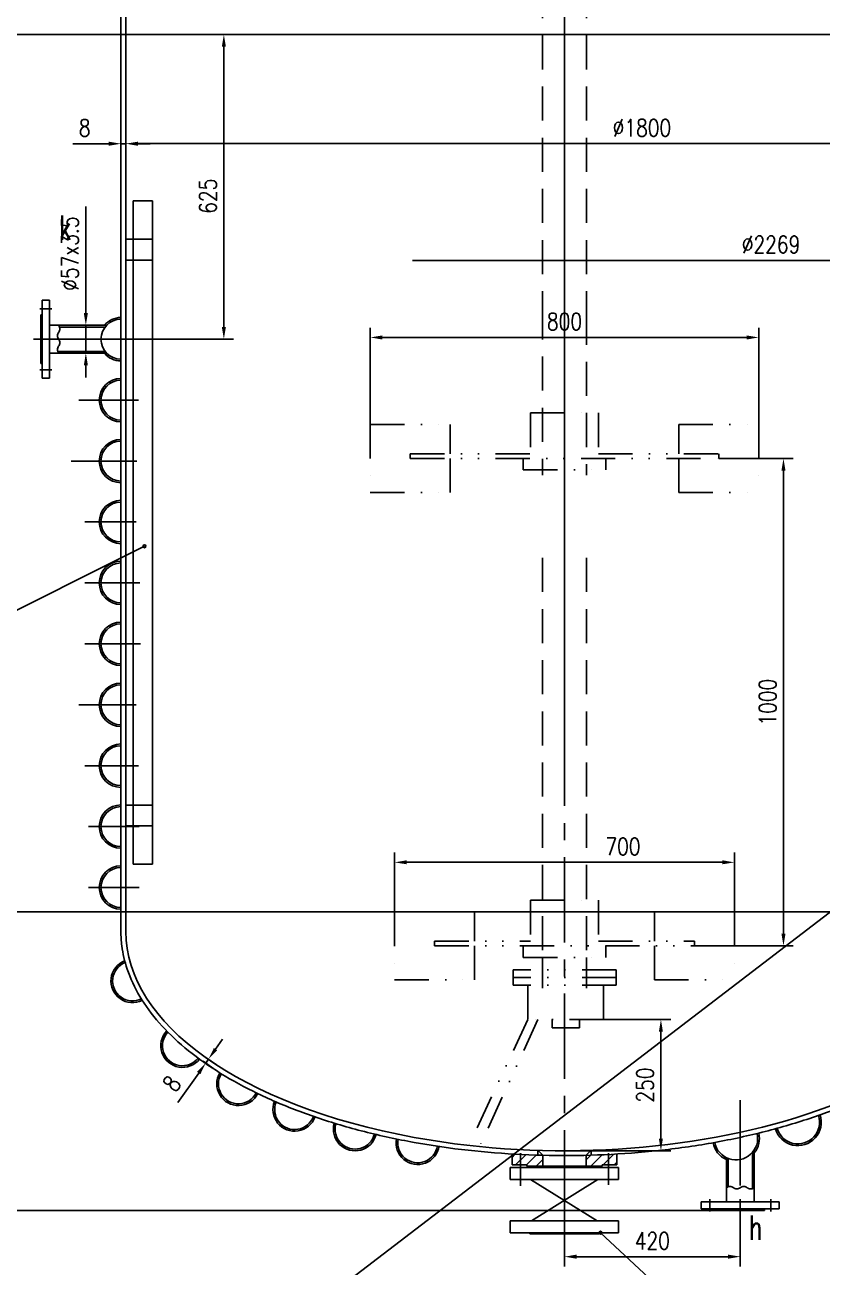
# Model space of a CAD drawing. Header units: millimetres. Extents: x -1762 to 42666, y -863 to 15979.
# Drawn here: x 10586 to 12222, y 748 to 3297 of the extents above; entities that cross this region are included whole.
import ezdxf

# ---------------------------------------------------------------- set-up
doc = ezdxf.new("R2010")
doc.units = ezdxf.units.MM
doc.header["$LTSCALE"] = 10
doc.header["$MEASUREMENT"] = 0
for name, pattern in [('CENTER', [2, 1.25, -0.25, 0.25, -0.25]), ('DASHED', [0.75, 0.5, -0.25]), ('DIVIDE', [1.25, 0.5, -0.25, 0, -0.25, 0, -0.25])]:
    doc.linetypes.add(name, pattern=pattern)
doc.layers.get('0').update_dxf_attribs({"linetype": 'CONTINUOUS'})
doc.layers.get('DEFPOINTS').update_dxf_attribs({"linetype": 'CONTINUOUS'})
for name, color, linetype in [('1轮廓实线层', 7, 'CONTINUOUS'), ('2细线层', 3, 'CONTINUOUS'), ('3中心线层', 1, 'CENTER'), ('4虚线层', 6, 'DASHED'), ('5剖面线层', 2, 'CONTINUOUS'), ('6文字层', 3, 'CONTINUOUS'), ('7标注层', 4, 'CONTINUOUS'), ('9双点划线层', 6, 'DIVIDE')]:
    doc.layers.add(name, color=color, linetype=linetype)
doc.styles.add('PC_TEXTSTYLE', font='romans.shx', dxfattribs={"width": 0.8, "bigfont": 'hzfs.shx'})
doc.dimstyles.new('TH_GBDIM', dxfattribs={"dimscale": 10, "dimtxt": 3.5, "dimasz": 2.5, "dimexe": 2, "dimexo": 0, "dimgap": 1.5, "dimtad": 1, "dimdec": 0, "dimzin": 0, "dimdsep": 46, "dimtxsty": 'PC_TEXTSTYLE', "dimcen": 2.5, "dimadec": 0, "dimazin": 0, "dimtfac": 0.714286, "dimtdec": 0, "dimtmove": 0, "dimatfit": 3, "dimfxl": 0, "dimtolj": 1, "dimtzin": 0, "dimarcsym": 0})

# ---------------------------------------------------------------- blocks, each defined once
blk = doc.blocks.new('*D96')
at = {"layer": '7标注层', "color": 0, "lineweight": -2, "ltscale": 14, "transparency": 16777216}
for p, q in [((11693, 873.9), (11693, 749.3)), ((12053.6, 859.1), (12053.6, 749.3)), ((11718, 769.3), (12028.6, 769.3))]:
    blk.add_line(p, q, dxfattribs=at)
at = {"layer": '7标注层', "color": 0, "ltscale": 14, "transparency": 16777216}
for points in [[(11718, 773.5), (11718, 765.1), (11693, 769.3)], [(12028.6, 773.5), (12028.6, 765.1), (12053.6, 769.3)]]:
    blk.add_solid(points, dxfattribs=at)
at = {"layer": 'DEFPOINTS', "color": 0, "ltscale": 14, "transparency": 16777216}
for p in [(11693, 873.9), (12053.6, 859.1), (12053.6, 769.3)]:
    blk.add_point(p, dxfattribs=at)
at = {"layer": '7标注层', "color": 3, "ltscale": 14, "transparency": 16777216, "insert": (11873.3, 801.8), "char_height": 35, "attachment_point": 5, "style": 'PC_TEXTSTYLE'}
blk.add_mtext('\\A1;420{}{}', dxfattribs=at)
blk = doc.blocks.new('*D98')
at = {"layer": '7标注层', "color": 0, "lineweight": -2, "ltscale": 14, "transparency": 16777216}
for p, q in [((10793, 3056.4), (10793, 3032.9)), ((10818, 3052.9), (12568, 3052.9)), ((12593, 3056.4), (12593, 3032.9))]:
    blk.add_line(p, q, dxfattribs=at)
at = {"layer": '7标注层', "color": 0, "ltscale": 14, "transparency": 16777216}
for points in [[(10818, 3057), (10818, 3048.7), (10793, 3052.9)], [(12568, 3057), (12568, 3048.7), (12593, 3052.9)]]:
    blk.add_solid(points, dxfattribs=at)
at = {"layer": 'DEFPOINTS', "color": 0, "ltscale": 14, "transparency": 16777216}
for p in [(10793, 3056.4), (12593, 3056.4), (12593, 3052.9)]:
    blk.add_point(p, dxfattribs=at)
at = {"layer": '7标注层', "color": 3, "ltscale": 14, "transparency": 16777216, "insert": (11851.8, 3085.4), "char_height": 35, "attachment_point": 5, "style": 'PC_TEXTSTYLE'}
blk.add_mtext('\\A1;%%c1800{}{}', dxfattribs=at)
blk = doc.blocks.new('*D88')
at = {"layer": '7标注层', "color": 0, "lineweight": -2, "ltscale": 14, "transparency": 16777216}
for p, q in [((11693, 3776.7), (13101.5, 3776.7)), ((13081.5, 3751.7), (13081.5, 3301.7)), ((12593, 3276.7), (13101.5, 3276.7))]:
    blk.add_line(p, q, dxfattribs=at)
at = {"layer": '7标注层', "color": 0, "ltscale": 14, "transparency": 16777216}
for points in [[(13077.3, 3751.7), (13085.6, 3751.7), (13081.5, 3776.7)], [(13077.3, 3301.7), (13085.6, 3301.7), (13081.5, 3276.7)]]:
    blk.add_solid(points, dxfattribs=at)
at = {"layer": 'DEFPOINTS', "color": 0, "ltscale": 14, "transparency": 16777216}
for p in [(11693, 3776.7), (12593, 3276.7), (13081.5, 3276.7)]:
    blk.add_point(p, dxfattribs=at)
at = {"layer": '7标注层', "color": 3, "ltscale": 14, "transparency": 16777216, "insert": (13049, 3551), "char_height": 35, "attachment_point": 5, "rotation": 90, "style": 'PC_TEXTSTYLE'}
blk.add_mtext('\\A1;500{}{}', dxfattribs=at)
blk = doc.blocks.new('*D89')
at = {"layer": '7标注层', "color": 0, "lineweight": -2, "ltscale": 14, "transparency": 16777216}
for p, q in [((10783, 3276.7), (10505.5, 3276.7)), ((10525.5, 1501.7), (10525.5, 3251.7)), ((10783, 1476.7), (10505.5, 1476.7))]:
    blk.add_line(p, q, dxfattribs=at)
at = {"layer": '7标注层', "color": 0, "ltscale": 14, "transparency": 16777216}
for points in [[(10521.3, 3251.7), (10529.6, 3251.7), (10525.5, 3276.7)], [(10521.3, 1501.7), (10529.6, 1501.7), (10525.5, 1476.7)]]:
    blk.add_solid(points, dxfattribs=at)
at = {"layer": 'DEFPOINTS', "color": 0, "ltscale": 14, "transparency": 16777216}
for p in [(10525.5, 3276.7), (10783, 3276.7), (10783, 1476.7)]:
    blk.add_point(p, dxfattribs=at)
at = {"layer": '7标注层', "color": 3, "ltscale": 14, "transparency": 16777216, "insert": (10493, 2475.5), "char_height": 35, "attachment_point": 5, "rotation": 90, "style": 'PC_TEXTSTYLE'}
blk.add_mtext('\\A1;1800{}{}', dxfattribs=at)
blk = doc.blocks.new('*D91')
at = {"layer": '7标注层', "color": 0, "lineweight": -2, "ltscale": 14, "transparency": 16777216}
for p, q in [((11693, 5334.1), (10425.2, 5334.1)), ((10445.2, 5309.1), (10445.2, 889.1)), ((12053.6, 864.1), (10425.2, 864.1))]:
    blk.add_line(p, q, dxfattribs=at)
at = {"layer": '7标注层', "color": 0, "ltscale": 14, "transparency": 16777216}
for points in [[(10441, 5309.1), (10449.4, 5309.1), (10445.2, 5334.1)], [(10441, 889.1), (10449.4, 889.1), (10445.2, 864.1)]]:
    blk.add_solid(points, dxfattribs=at)
at = {"layer": 'DEFPOINTS', "color": 0, "ltscale": 14, "transparency": 16777216}
for p in [(11693, 5334.1), (10445.2, 864.1), (12053.6, 864.1)]:
    blk.add_point(p, dxfattribs=at)
at = {"layer": '7标注层', "color": 3, "ltscale": 14, "transparency": 16777216, "insert": (10412.7, 3025.4), "char_height": 35, "attachment_point": 5, "rotation": 90, "style": 'PC_TEXTSTYLE'}
blk.add_mtext('\\A1;4750{}{}', dxfattribs=at)
blk = doc.blocks.new('*D93')
at = {"layer": '7标注层', "color": 0, "lineweight": -2, "ltscale": 14, "transparency": 16777216}
for p, q in [((10783, 3059.2), (10783, 3032.8)), ((10793, 3059.2), (10793, 3032.8)), ((10758, 3052.8), (10684.3, 3052.8)), ((10793, 3052.8), (10783, 3052.8)), ((10818, 3052.8), (10843, 3052.8))]:
    blk.add_line(p, q, dxfattribs=at)
at = {"layer": '7标注层', "color": 0, "ltscale": 14, "transparency": 16777216}
for points in [[(10758, 3057), (10758, 3048.6), (10783, 3052.8)], [(10818, 3057), (10818, 3048.6), (10793, 3052.8)]]:
    blk.add_solid(points, dxfattribs=at)
at = {"layer": 'DEFPOINTS', "color": 0, "ltscale": 14, "transparency": 16777216}
for p in [(10783, 3059.2), (10793, 3059.2), (10783, 3052.8)]:
    blk.add_point(p, dxfattribs=at)
at = {"layer": '7标注层', "color": 3, "ltscale": 14, "transparency": 16777216, "insert": (10708.7, 3085.3), "char_height": 35, "attachment_point": 5, "style": 'PC_TEXTSTYLE'}
blk.add_mtext('\\A1;8', dxfattribs=at)
blk = doc.blocks.new('*D95')
at = {"layer": '7标注层', "color": 0, "lineweight": -2, "ltscale": 14, "transparency": 16777216}
for p, q in [((10977.1, 1195), (10991.5, 1215.4)), ((10962.7, 1174.6), (10956.9, 1166.4)), ((10957.4, 1178.2), (10979, 1163)), ((10951.7, 1170.1), (10973.3, 1154.9)), ((10942.5, 1146), (10900, 1085.8))]:
    blk.add_line(p, q, dxfattribs=at)
at = {"layer": '7标注层', "color": 0, "ltscale": 14, "transparency": 16777216}
for points in [[(10973.7, 1197.4), (10980.5, 1192.6), (10962.7, 1174.6)], [(10939.1, 1148.4), (10945.9, 1143.6), (10956.9, 1166.4)]]:
    blk.add_solid(points, dxfattribs=at)
at = {"layer": 'DEFPOINTS', "color": 0, "ltscale": 14, "transparency": 16777216}
for p in [(10957.4, 1178.2), (10951.7, 1170.1), (10956.9, 1166.4)]:
    blk.add_point(p, dxfattribs=at)
at = {"layer": '7标注层', "color": 3, "ltscale": 14, "transparency": 16777216, "insert": (10887.5, 1124.4), "char_height": 35, "attachment_point": 5, "rotation": 54.8039, "style": 'PC_TEXTSTYLE'}
blk.add_mtext('\\A1;8', dxfattribs=at)
blk = doc.blocks.new('*D76')
at = {"layer": '7标注层', "color": 0, "lineweight": -2, "ltscale": 14, "transparency": 16777216}
for p, q in [((10711, 2705.2), (10711, 2924.2)), ((10655.4, 2680.2), (10731, 2680.2)), ((10711, 2623.2), (10711, 2680.2)), ((10655.4, 2623.2), (10731, 2623.2)), ((10711, 2598.2), (10711, 2573.2))]:
    blk.add_line(p, q, dxfattribs=at)
at = {"layer": '7标注层', "color": 0, "ltscale": 14, "transparency": 16777216}
for points in [[(10706.9, 2705.2), (10715.2, 2705.2), (10711, 2680.2)], [(10706.9, 2598.2), (10715.2, 2598.2), (10711, 2623.2)]]:
    blk.add_solid(points, dxfattribs=at)
at = {"layer": 'DEFPOINTS', "color": 0, "ltscale": 14, "transparency": 16777216}
for p in [(10655.4, 2680.2), (10655.4, 2623.2), (10711, 2623.2)]:
    blk.add_point(p, dxfattribs=at)
at = {"layer": '7标注层', "color": 3, "ltscale": 14, "transparency": 16777216, "insert": (10678.5, 2827.2), "char_height": 35, "attachment_point": 5, "rotation": 90, "style": 'PC_TEXTSTYLE'}
blk.add_mtext('\\A1;%%c57x3.5{}{}', dxfattribs=at)
blk = doc.blocks.new('*D77')
at = {"layer": '7标注层', "color": 0, "lineweight": -2, "ltscale": 14, "transparency": 16777216}
for p, q in [((11344.5, 1476.7), (11344.5, 1598.4)), ((12041.5, 1476.7), (12041.5, 1598.4)), ((11369.5, 1578.4), (12016.5, 1578.4))]:
    blk.add_line(p, q, dxfattribs=at)
at = {"layer": '7标注层', "color": 0, "ltscale": 14, "transparency": 16777216}
for points in [[(11369.5, 1582.6), (11369.5, 1574.3), (11344.5, 1578.4)], [(12016.5, 1582.6), (12016.5, 1574.3), (12041.5, 1578.4)]]:
    blk.add_solid(points, dxfattribs=at)
at = {"layer": 'DEFPOINTS', "color": 0, "ltscale": 14, "transparency": 16777216}
for p in [(12041.5, 1578.4), (11344.5, 1476.7), (12041.5, 1476.7)]:
    blk.add_point(p, dxfattribs=at)
at = {"layer": '7标注层', "color": 3, "ltscale": 14, "transparency": 16777216, "insert": (11812.9, 1610.9), "char_height": 35, "attachment_point": 5, "style": 'PC_TEXTSTYLE'}
blk.add_mtext('\\A1;700{}{}', dxfattribs=at)
blk = doc.blocks.new('*D68')
at = {"layer": '7标注层', "color": 0, "lineweight": -2, "ltscale": 14, "transparency": 16777216}
for p, q in [((11294.5, 2476.7), (11294.5, 2675.3)), ((12066.5, 2655.3), (11319.5, 2655.3)), ((12091.5, 2476.7), (12091.5, 2675.3))]:
    blk.add_line(p, q, dxfattribs=at)
at = {"layer": '7标注层', "color": 0, "ltscale": 14, "transparency": 16777216}
for points in [[(11319.5, 2659.5), (11319.5, 2651.1), (11294.5, 2655.3)], [(12066.5, 2659.5), (12066.5, 2651.1), (12091.5, 2655.3)]]:
    blk.add_solid(points, dxfattribs=at)
at = {"layer": 'DEFPOINTS', "color": 0, "ltscale": 14, "transparency": 16777216}
for p in [(11294.5, 2655.3), (11294.5, 2476.7), (12091.5, 2476.7)]:
    blk.add_point(p, dxfattribs=at)
at = {"layer": '7标注层', "color": 3, "ltscale": 14, "transparency": 16777216, "insert": (11693, 2687.8), "char_height": 35, "attachment_point": 5, "style": 'PC_TEXTSTYLE'}
blk.add_mtext('\\A1;800{}{}', dxfattribs=at)
blk = doc.blocks.new('*D69')
at = {"layer": '7标注层', "color": 0, "lineweight": -2, "ltscale": 14, "transparency": 16777216}
for p, q in [((12009.5, 2407), (12162.2, 2407)), ((12142.2, 1432), (12142.2, 2382)), ((11959.5, 1407), (12162.2, 1407))]:
    blk.add_line(p, q, dxfattribs=at)
at = {"layer": '7标注层', "color": 0, "ltscale": 14, "transparency": 16777216}
for points in [[(12138.1, 2382), (12146.4, 2382), (12142.2, 2407)], [(12138.1, 1432), (12146.4, 1432), (12142.2, 1407)]]:
    blk.add_solid(points, dxfattribs=at)
at = {"layer": 'DEFPOINTS', "color": 0, "ltscale": 14, "transparency": 16777216}
for p in [(12009.5, 2407), (12142.2, 2407), (11959.5, 1407)]:
    blk.add_point(p, dxfattribs=at)
at = {"layer": '7标注层', "color": 3, "ltscale": 14, "transparency": 16777216, "insert": (12109.7, 1907), "char_height": 35, "attachment_point": 5, "rotation": 90, "style": 'PC_TEXTSTYLE'}
blk.add_mtext('\\A1;1000{}{}', dxfattribs=at)
blk = doc.blocks.new('*D74')
at = {"layer": '7标注层', "color": 0, "lineweight": -2, "ltscale": 14, "transparency": 16777216}
for p, q in [((10793, 3276.7), (11014.2, 3276.7)), ((10994.2, 2676.7), (10994.2, 3251.7)), ((10824.7, 2651.7), (11014.2, 2651.7))]:
    blk.add_line(p, q, dxfattribs=at)
at = {"layer": '7标注层', "color": 0, "ltscale": 14, "transparency": 16777216}
for points in [[(10990, 3251.7), (10998.3, 3251.7), (10994.2, 3276.7)], [(10990, 2676.7), (10998.3, 2676.7), (10994.2, 2651.7)]]:
    blk.add_solid(points, dxfattribs=at)
at = {"layer": 'DEFPOINTS', "color": 0, "ltscale": 14, "transparency": 16777216}
for p in [(10793, 3276.7), (10994.2, 3276.7), (10824.7, 2651.7)]:
    blk.add_point(p, dxfattribs=at)
at = {"layer": '7标注层', "color": 3, "ltscale": 14, "transparency": 16777216, "insert": (10961.7, 2945.1), "char_height": 35, "attachment_point": 5, "rotation": 90, "style": 'PC_TEXTSTYLE'}
blk.add_mtext('\\A1;625{}{}', dxfattribs=at)
blk = doc.blocks.new('*D100')
at = {"layer": '7标注层', "color": 0, "lineweight": -2, "ltscale": 14, "transparency": 16777216}
for p, q in [((11773.1, 1255.8), (11910.8, 1255.8)), ((11890.8, 1011.7), (11890.8, 1230.8)), ((11693, 986.7), (11910.8, 986.7))]:
    blk.add_line(p, q, dxfattribs=at)
at = {"layer": '7标注层', "color": 0, "ltscale": 14, "transparency": 16777216}
for points in [[(11886.6, 1230.8), (11894.9, 1230.8), (11890.8, 1255.8)], [(11886.6, 1011.7), (11894.9, 1011.7), (11890.8, 986.7)]]:
    blk.add_solid(points, dxfattribs=at)
at = {"layer": 'DEFPOINTS', "color": 0, "ltscale": 14, "transparency": 16777216}
for p in [(11773.1, 1255.8), (11890.8, 1255.8), (11693, 986.7)]:
    blk.add_point(p, dxfattribs=at)
at = {"layer": '7标注层', "color": 3, "ltscale": 14, "transparency": 16777216, "insert": (11858.3, 1121.3), "char_height": 35, "attachment_point": 5, "rotation": 90, "style": 'PC_TEXTSTYLE'}
blk.add_mtext('\\A1;250', dxfattribs=at)

msp = doc.modelspace()

# ---------------------------------------------------------------- hatches: boundary and pattern name
at = {"layer": '5剖面线层', "ltscale": 14}
h = msp.add_hatch(dxfattribs=at)
h.set_pattern_fill('ANSI31', color=256, scale=5, style=0)
h.set_pattern_definition([(45, (9798.703, 129.064), (-11.22532, 11.22532), [])])
edge = h.paths.add_edge_path()
edge.add_line((11615.48, 957.68), (11615.48, 954.68))
edge.add_line((11615.48, 954.68), (11637.98, 954.68))
edge.add_line((11637.98, 954.68), (11648.5, 954.68))
edge.add_line((11648.5, 954.68), (11648.5, 977.23))
edge.add_spline(control_points=[(11648.5, 977.23), (11633.3, 977.6), (11618.12, 978.17), (11602.98, 978.92)], knot_values=[4.7615798, 4.7615798, 4.7615798, 4.7615798, 4.8120271, 4.8120271, 4.8120271, 4.8120271], degree=3, periodic=0)
edge.add_line((11602.98, 978.92), (11602.98, 957.68))
edge.add_line((11602.98, 957.68), (11611.98, 957.68))
edge.add_line((11611.98, 957.68), (11615.48, 957.68))
edge = h.paths.add_edge_path()
edge.add_spline(control_points=[(11602.98, 978.92), (11597.14, 979.22), (11591.3, 979.54), (11585.48, 979.88)], knot_values=[4.8120271, 4.8120271, 4.8120271, 4.8120271, 4.8314792, 4.8314792, 4.8314792, 4.8314792], degree=3, periodic=0)
edge.add_line((11585.48, 979.88), (11585.48, 957.68))
edge.add_line((11585.48, 957.68), (11593.98, 957.68))
edge.add_line((11593.98, 957.68), (11602.98, 957.68))
edge.add_line((11602.98, 957.68), (11602.98, 978.92))
edge = h.paths.add_edge_path()
edge.add_line((11770.48, 957.68), (11773.98, 957.68))
edge.add_line((11773.98, 957.68), (11782.98, 957.68))
edge.add_line((11782.98, 957.68), (11782.98, 978.92))
edge.add_spline(control_points=[(11782.98, 978.92), (11780.16, 978.78), (11777.34, 978.65), (11762.2, 977.96), (11749.86, 977.53), (11737.5, 977.23)], knot_values=[4.6128068, 4.6128068, 4.6128068, 4.6128068, 4.6221898, 4.6221898, 4.6631981, 4.6631981, 4.6631981, 4.6631981], degree=3, periodic=0)
edge.add_line((11737.5, 977.23), (11737.5, 954.68))
edge.add_line((11737.5, 954.68), (11747.98, 954.68))
edge.add_line((11747.98, 954.68), (11770.48, 954.68))
edge.add_line((11770.48, 954.68), (11770.48, 957.68))
edge = h.paths.add_edge_path()
edge.add_line((11782.98, 957.68), (11791.98, 957.68))
edge.add_line((11791.98, 957.68), (11800.48, 957.68))
edge.add_line((11800.48, 957.68), (11800.48, 979.88))
edge.add_spline(control_points=[(11800.48, 979.88), (11794.65, 979.53), (11788.82, 979.21), (11782.98, 978.92)], knot_values=[4.5933548, 4.5933548, 4.5933548, 4.5933548, 4.6128068, 4.6128068, 4.6128068, 4.6128068], degree=3, periodic=0)
edge.add_line((11782.98, 978.92), (11782.98, 957.68))

# ---------------------------------------------------------------- linework, layer by layer
at = {"ltscale": 14}
for p, q in [((10783, 3316.68), (10783, 1436.68)), ((10793, 3316.68), (10793, 1436.68)), ((10783, 3276.68), (11738, 3276.68)), ((11738, 3276.68), (12603, 3276.68)), ((10783, 1476.68), (10842.92, 1476.68)), ((10793, 1476.68), (12603, 1476.68)), ((11637.98, 987.52), (11648.5, 977.23)), ((11747.98, 987.52), (11737.5, 977.23))]:
    msp.add_line(p, q, dxfattribs=at)
for p, q in [((10808, 2935.44), (10808, 1574.52)), ((10848, 2935.44), (10808, 2935.44)), ((10848, 2935.44), (10848, 1574.52)), ((10793, 2856.61), (10848, 2856.61)), ((10793, 2814.19), (10848, 2814.19)), ((10793, 1695.77), (10848, 1695.77)), ((10793, 1653.35), (10848, 1653.35)), ((10848, 1574.52), (10808, 1574.52)), ((11763.32, 952.2), (11621.72, 952.2)), ((11581.52, 927.56), (11803.52, 927.56)), ((11623.47, 927.56), (11759.83, 843.07)), ((11761.57, 927.56), (11625.21, 843.07)), ((11581.52, 843.07), (11803.52, 843.07)), ((11763.32, 818.43), (11621.72, 818.43))]:
    msp.add_line(p, q)
msp.add_lwpolyline([(12025.12, 911.21, -0.0528224), (12029.13, 912.98, -0.0729934), (12032.27, 913.5, -0.1738746), (12039.23, 911.14, 0.1660823), (12046.46, 908.57, 0.1622777), (12053.62, 910.85, -0.1622777), (12060.77, 913.14, -0.1660823), (12068, 910.57, 0.1738746), (12074.96, 908.21, 0.0729934), (12078.1, 908.73, 0.0528224), (12082.12, 910.5)], format="xyb", dxfattribs=at)
for centre, radius, start, end in [((10783, 2651.68), 41, 90, 270), ((10783, 2651.68), 44.5, 90, 140.17466), ((10783, 2651.68), 44.5, 219.82534, 270), ((10783, 2526.68), 44.5, 90, 270), ((10783, 2526.68), 41, 90, 270), ((10783, 2401.68), 44.5, 90, 270), ((10783, 2401.68), 41, 90, 270), ((10783, 2276.68), 44.5, 90, 270), ((10783, 2276.68), 41, 90, 270), ((10783, 2151.68), 44.5, 90, 270), ((10783, 2151.68), 41, 90, 270), ((10783, 2026.68), 44.5, 90, 270), ((10783, 2026.68), 41, 90, 270), ((10783, 1901.68), 44.5, 90, 270), ((10783, 1901.68), 41, 90, 270), ((10783, 1776.68), 44.5, 90, 270), ((10783, 1776.68), 41, 90, 270), ((10783, 1651.68), 44.5, 90, 270), ((10783, 1651.68), 41, 90, 270), ((10783, 1526.68), 44.5, 90, 270), ((10783, 1526.68), 41, 90, 270), ((10807.03, 1334.94), 44.5, 111.59073, 295.88974), ((10807.03, 1334.94), 41, 111.59073, 295.88974), ((10909.35, 1202.12), 44.5, 136.92494, 321.69186), ((10909.35, 1202.12), 41, 137.13264, 321.52252), ((11024.07, 1123.86), 44.5, 149.35519, 333.21358), ((11024.07, 1123.86), 41, 149.45283, 333.13435), ((11139.4, 1071.09), 44.5, 157.62914, 340.09065), ((11139.4, 1071.09), 41, 157.7181, 340.01175), ((12171.71, 1045.14), 48, 196.31628, 18.31842), ((12171.71, 1045.14), 44.5, 196.31628, 18.31842), ((11263.3, 1030.92), 44.5, 163.96611, 345.82366), ((11263.3, 1030.92), 41, 164.04219, 345.75334), ((12044.8, 1012.26), 44.5, 191.07796, 12.76379), ((12044.8, 1012.26), 48, 321.02185, 12.76379), ((11391.89, 1002.92), 44.5, 169.40047, 351.25802), ((11391.89, 1002.92), 41, 169.47655, 351.1877), ((12044.8, 1012.26), 48, 191.07796, 245.788)]:
    msp.add_arc(centre, radius, start, end, dxfattribs=at)
at = {"ltscale": 14, "extrusion": (0, 0, -1)}
for start_param, end_param in [(5.0622612, 6.2831853), (3.1415927, 4.9956044)]:
    msp.add_ellipse((11693, 1436.68), major_axis=(-900, 0), ratio=0.5, start_param=start_param, end_param=end_param, dxfattribs=at)
at = {"ltscale": 14}
for points, knots in [([(11384.5, 1003.78), (11367.29, 1006.9), (11350.27, 1010.28), (11298.91, 1021.39), (11265.29, 1029.94), (11200.38, 1049.09), (11169.1, 1059.68), (11109.37, 1082.75), (11080.92, 1095.23), (11027.29, 1121.88), (11002.1, 1136.06), (10955.36, 1165.94), (10933.82, 1181.63), (10894.71, 1214.31), (10877.14, 1231.31), (10846.28, 1266.37), (10832.99, 1284.45), (10810.93, 1321.43), (10802.16, 1340.34), (10790.56, 1375.13), (10786.93, 1390.94), (10783.64, 1416.75), (10783, 1426.71), (10783, 1436.68)], [5.0601529, 5.0601529, 5.0601529, 5.0601529, 5.1207849, 5.1207849, 5.2454337, 5.2454337, 5.3700825, 5.3700825, 5.4947312, 5.4947312, 5.61938, 5.61938, 5.7440288, 5.7440288, 5.8686776, 5.8686776, 5.9933263, 5.9933263, 6.1179751, 6.1179751, 6.2195713, 6.2195713, 6.2831853, 6.2831853, 6.2831853, 6.2831853]), ([(12603, 1436.68), (12603, 1424.45), (12602.05, 1412.23), (12598.24, 1387.88), (12595.39, 1375.75), (12587.82, 1351.7), (12583.1, 1339.77), (12568.5, 1309.15), (12557.2, 1290.67), (12530.21, 1254.69), (12514.52, 1237.18), (12479.03, 1203.38), (12459.23, 1187.08), (12415.82, 1155.89), (12392.21, 1141.01), (12341.57, 1112.87), (12314.53, 1099.61), (12257.42, 1074.89), (12227.35, 1063.44), (12164.64, 1042.5), (12132, 1033.02), (12064.65, 1016.16), (12029.94, 1008.78), (11958.97, 996.25), (11922.72, 991.09), (11849.22, 983.07), (11811.98, 980.21), (11737.07, 976.82), (11699.41, 976.3), (11624.25, 977.59), (11586.75, 979.41), (11513.14, 985.32), (11477.01, 989.37), (11441.5, 994.5)], [3.1415927, 3.1415927, 3.1415927, 3.1415927, 3.2196291, 3.2196291, 3.2976655, 3.2976655, 3.375702, 3.375702, 3.5003508, 3.5003508, 3.6249996, 3.6249996, 3.7496483, 3.7496483, 3.8742971, 3.8742971, 3.9989459, 3.9989459, 4.1235947, 4.1235947, 4.2482434, 4.2482434, 4.3728922, 4.3728922, 4.497541, 4.497541, 4.6221898, 4.6221898, 4.7468386, 4.7468386, 4.8714873, 4.8714873, 4.9939485, 4.9939485, 4.9939485, 4.9939485])]:
    msp.add_open_spline(points, degree=3, knots=knots, dxfattribs=at)
at = {"layer": '1轮廓实线层', "ltscale": 14}
for p, q in [((9181.64, -862.95), (18644.82, 6380.7)), ((10621.5, 2731.68), (10636.5, 2731.68)), ((10621.5, 2723.18), (10621.5, 2731.68)), ((10636.5, 2731.68), (10636.5, 2723.18)), ((10621.5, 2598.38), (10621.5, 2723.18)), ((10621.5, 2701.68), (10621.5, 2705.18)), ((10636.5, 2723.18), (10636.5, 2705.18)), ((10636.5, 2705.18), (10636.5, 2681.18)), ((10618.5, 2701.68), (10621.5, 2701.68)), ((10618.5, 2681.18), (10618.5, 2701.68)), ((10618.5, 2651.68), (10618.5, 2681.18)), ((10636.5, 2681.18), (10636.5, 2651.68)), ((10753.53, 2680.18), (10636.5, 2680.18)), ((10750.51, 2676.68), (10657.02, 2676.68)), ((10618.5, 2651.68), (10618.5, 2622.18)), ((10636.5, 2622.18), (10636.5, 2651.68)), ((10750.51, 2626.68), (10653.73, 2626.68)), ((10618.5, 2622.18), (10618.5, 2601.68)), ((10618.5, 2601.68), (10621.5, 2601.68)), ((10621.5, 2601.68), (10621.5, 2598.18)), ((10753.53, 2623.18), (10636.5, 2623.18)), ((10636.5, 2598.18), (10636.5, 2622.18)), ((10621.5, 2598.18), (10621.5, 2580.18)), ((10621.5, 2580.18), (10621.5, 2571.68)), ((10636.5, 2580.18), (10636.5, 2598.18)), ((10636.5, 2571.68), (10636.5, 2580.18)), ((10621.5, 2571.68), (10636.5, 2571.68)), ((11384.46, 1003.8), (11441.54, 994.51)), ((11384.66, 1014.03), (11441.54, 1004.58)), ((11585.48, 957.68), (11585.48, 979.88)), ((11637.98, 977.52), (11637.98, 987.52)), ((11747.98, 977.51), (11747.98, 987.52)), ((11800.48, 957.68), (11800.48, 979.88)), ((12025.12, 972.35), (12025.12, 882.15)), ((12028.62, 972.35), (12028.62, 912.81)), ((12078.62, 983.33), (12078.62, 908.9)), ((12082.12, 988.01), (12082.12, 882.15)), ((11593.98, 957.68), (11585.48, 957.68)), ((11611.98, 957.68), (11593.98, 957.68)), ((11615.48, 957.68), (11611.98, 957.68)), ((11615.48, 954.68), (11615.48, 957.68)), ((11637.98, 954.68), (11615.48, 954.68)), ((11692.98, 954.68), (11637.98, 954.68)), ((11692.98, 954.68), (11747.98, 954.68)), ((11747.98, 954.68), (11770.48, 954.68)), ((11770.48, 957.68), (11773.98, 957.68)), ((11770.48, 954.68), (11770.48, 957.68)), ((11773.98, 957.68), (11791.98, 957.68)), ((11791.98, 957.68), (11800.48, 957.68)), ((11973.62, 867.15), (11973.62, 882.15)), ((11973.62, 882.15), (11982.12, 882.15)), ((11982.12, 867.15), (11973.62, 867.15)), ((11982.12, 882.15), (12000.12, 882.15)), ((12000.12, 867.15), (11982.12, 867.15)), ((12000.12, 882.15), (12024.12, 882.15)), ((12003.62, 867.15), (12000.12, 867.15)), ((12003.62, 864.15), (12003.62, 867.15)), ((12003.62, 867.15), (12107.12, 867.15)), ((12024.12, 882.15), (12133.62, 882.15)), ((12103.62, 864.15), (12103.62, 867.15)), ((12107.12, 867.15), (12125.12, 867.15)), ((12125.12, 867.15), (12133.62, 867.15)), ((12133.62, 867.15), (12133.62, 882.15)), ((12024.12, 864.15), (12003.62, 864.15)), ((12053.62, 864.15), (12024.12, 864.15)), ((12053.62, 864.15), (12083.12, 864.15)), ((12083.12, 864.15), (12103.62, 864.15))]:
    msp.add_line(p, q, dxfattribs=at)
at = {"layer": '1轮廓实线层'}
for p, q in [((11598.32, 952.2), (11581.52, 952.2)), ((11581.52, 952.2), (11581.52, 927.56)), ((11618.12, 952.2), (11598.32, 952.2)), ((11621.72, 952.2), (11618.12, 952.2)), ((11683.52, 954.6), (11621.72, 954.6)), ((11683.52, 954.6), (11621.72, 954.6)), ((11621.72, 954.6), (11621.72, 952.2)), ((11692.52, 954.6), (11683.52, 954.6)), ((11692.52, 954.6), (11683.52, 954.6)), ((11692.52, 954.6), (11701.52, 954.6)), ((11692.52, 954.6), (11701.52, 954.6)), ((11701.52, 954.6), (11763.32, 954.6)), ((11701.52, 954.6), (11763.32, 954.6)), ((11763.32, 954.6), (11763.32, 952.2)), ((11763.32, 952.2), (11766.92, 952.2)), ((11766.92, 952.2), (11786.72, 952.2)), ((11786.72, 952.2), (11803.52, 952.2)), ((11803.52, 952.2), (11803.52, 927.56)), ((11581.52, 818.43), (11581.52, 843.07)), ((11803.52, 818.43), (11803.52, 843.07)), ((11598.32, 818.43), (11581.52, 818.43)), ((11618.12, 818.43), (11598.32, 818.43)), ((11621.72, 818.43), (11618.12, 818.43)), ((11621.72, 816.03), (11621.72, 818.43)), ((11683.52, 816.03), (11621.72, 816.03)), ((11683.52, 816.03), (11621.72, 816.03)), ((11692.52, 816.03), (11683.52, 816.03)), ((11692.52, 816.03), (11683.52, 816.03)), ((11692.52, 816.03), (11701.52, 816.03)), ((11692.52, 816.03), (11701.52, 816.03)), ((11701.52, 816.03), (11763.32, 816.03)), ((11701.52, 816.03), (11763.32, 816.03)), ((11763.32, 818.43), (11766.92, 818.43)), ((11763.32, 816.03), (11763.32, 818.43)), ((11766.92, 818.43), (11786.72, 818.43)), ((11786.72, 818.43), (11803.52, 818.43))]:
    msp.add_line(p, q, dxfattribs=at)
at = {"layer": '2细线层', "ltscale": 14}
msp.add_lwpolyline([(10655.38, 2680.18, -0.0528224), (10657.19, 2676.19, -0.0729934), (10657.75, 2673.05, -0.1738746), (10655.48, 2666.06, 0.1660823), (10653, 2658.8, 0.1622777), (10655.38, 2651.68, -0.1622777), (10657.75, 2644.55, -0.1660823), (10655.27, 2637.29, 0.1738746), (10653, 2630.3, 0.0729934), (10653.56, 2627.17, 0.0528224), (10655.38, 2623.18)], format="xyb", dxfattribs=at)
at = {"layer": '3中心线层', "ltscale": 14}
for p, q in [((11693.01, 5365.15), (11693.01, 1784.98)), ((11693, 4949.04), (11693, 873.91)), ((10616.5, 2714.18), (10641.5, 2714.18)), ((10778.88, 2651.68), (10588.5, 2651.68)), ((10681.19, 2651.68), (10824.68, 2651.68)), ((10616.5, 2589.18), (10641.5, 2589.18)), ((10696.9, 2526.68), (10818.86, 2526.68)), ((10681.19, 2401.68), (10815.96, 2401.68)), ((10708.67, 2276.68), (10814.5, 2276.68)), ((10708.67, 2151.68), (10821.77, 2151.68)), ((10708.67, 2026.68), (10823.22, 2026.68)), ((10696.9, 1901.68), (10814.5, 1901.68)), ((10708.67, 1776.68), (10818.86, 1776.68)), ((10716.52, 1651.68), (10820.32, 1651.68)), ((10716.52, 1526.68), (10820.32, 1526.68)), ((12053.62, 1090.21), (12053.62, 785.35)), ((11602.98, 914.64), (11602.98, 981.68)), ((11692.98, 949.68), (11692.98, 981.68)), ((11782.98, 916.61), (11782.98, 981.68)), ((11991.12, 862.15), (11991.12, 887.15)), ((12053.62, 859.15), (12053.62, 887.15)), ((12116.12, 862.15), (12116.12, 887.15))]:
    msp.add_line(p, q, dxfattribs=at)
at = {"layer": '3中心线层', "color": 0, "ltscale": 10}
for p, q in [((11648.5, 977.23), (11648.5, 954.68)), ((11737.5, 977.23), (11737.5, 954.68))]:
    msp.add_line(p, q, dxfattribs=at)
at = {"layer": '4虚线层', "ltscale": 14}
for p, q in [((11648, 3800.14), (11648, 2648.18)), ((11738, 3800.14), (11738, 2648.18)), ((11648, 2721.19), (11648, 2372.95)), ((11738, 2710.41), (11738, 2372.95)), ((11648, 2203.13), (11648, 1320.23)), ((11738, 2203.13), (11738, 1320.23)), ((11648, 1383.43), (11648, 1357.54)), ((11738, 1383.43), (11738, 1357.54))]:
    msp.add_line(p, q, dxfattribs=at)
at = {"layer": '7标注层', "linetype": 'ByBlock', "ltscale": 14}
msp.add_line((12828, 2813.45), (11381.27, 2813.45), dxfattribs=at)
at = {"layer": '7标注层', "ltscale": 14}
for points in [[(10831.41, 2226.91), (10143.88, 1882.74), (10026.28, 1882.74)], [(11766.92, 818.43), (12252.15, 366.21), (12369.75, 366.21)]]:
    msp.add_lwpolyline(points, dxfattribs=at)
for centre in [(10831.41, 2226.91), (11766.92, 818.43)]:
    msp.add_circle(centre, 3, dxfattribs=at)
at = {"layer": '9双点划线层', "ltscale": 14}
for p, q in [((11623.3, 2500.53), (11623.3, 2406.98)), ((11623.3, 2500.53), (11762.7, 2500.53)), ((11762.7, 2500.53), (11762.7, 2406.98)), ((11294.5, 2476.68), (11294.5, 2337.28)), ((11294.5, 2476.68), (11458.5, 2476.68)), ((11294.5, 2476.68), (11294.5, 2337.28)), ((11458.5, 2476.68), (11458.5, 2416.82)), ((11927.5, 2476.68), (12091.5, 2476.68)), ((11927.5, 2476.68), (11927.5, 2416.82)), ((12091.5, 2476.68), (12091.5, 2337.28)), ((12091.5, 2476.68), (12091.5, 2337.28)), ((11376.5, 2416.82), (11623.3, 2416.82)), ((11376.5, 2416.82), (11376.5, 2406.98)), ((11376.5, 2406.98), (12009.5, 2406.98)), ((11458.5, 2406.98), (11458.5, 2337.28)), ((11608.3, 2406.98), (11608.3, 2383.43)), ((11762.7, 2416.82), (12009.5, 2416.82)), ((11777.7, 2406.98), (11777.7, 2383.43)), ((11927.5, 2406.98), (11927.5, 2337.28)), ((12009.5, 2416.82), (12009.5, 2406.98)), ((11608.3, 2383.43), (11777.7, 2383.43)), ((11294.5, 2337.28), (11458.5, 2337.28)), ((11927.5, 2337.28), (12091.5, 2337.28)), ((11623.3, 1500.53), (11762.7, 1500.53)), ((11623.3, 1500.53), (11623.3, 1406.98)), ((11762.7, 1500.53), (11762.7, 1406.98)), ((11344.5, 1476.68), (11508.5, 1476.68)), ((11344.5, 1476.68), (11344.5, 1337.28)), ((11508.5, 1476.68), (11508.5, 1416.82)), ((11877.5, 1476.68), (12041.5, 1476.68)), ((11877.5, 1476.68), (11877.5, 1416.82)), ((12041.5, 1476.68), (12041.5, 1337.28)), ((11426.5, 1416.82), (11623.3, 1416.82)), ((11426.5, 1416.82), (11426.5, 1406.98)), ((11426.5, 1406.98), (11959.5, 1406.98)), ((11508.5, 1406.98), (11508.5, 1337.28)), ((11608.3, 1406.98), (11608.3, 1383.43)), ((11762.7, 1416.82), (11959.5, 1416.82)), ((11777.7, 1406.98), (11777.7, 1383.43)), ((11877.5, 1406.98), (11877.5, 1337.28)), ((11959.5, 1416.82), (11959.5, 1406.98)), ((11608.3, 1383.43), (11777.7, 1383.43)), ((11799, 1357.54), (11587.78, 1357.54)), ((11587.78, 1357.54), (11587.78, 1326.52)), ((11799, 1357.54), (11799, 1326.52)), ((11344.5, 1337.28), (11508.5, 1337.28)), ((11799, 1342.03), (11587.78, 1342.03)), ((11799, 1326.52), (11587.78, 1326.52)), ((11618.02, 1326.52), (11618.02, 1255.85)), ((11773.15, 1326.52), (11773.15, 1255.85)), ((11877.5, 1337.28), (12041.5, 1337.28)), ((11618.02, 1255.85), (11496.47, 997.54)), ((11638.48, 1255.85), (11518.74, 995.19)), ((11773.15, 1255.85), (11618.02, 1255.85)), ((11667.57, 1255.85), (11667.57, 1238.61)), ((11723.59, 1255.85), (11723.59, 1238.61)), ((11723.59, 1238.61), (11667.57, 1238.61))]:
    msp.add_line(p, q, dxfattribs=at)

# ---------------------------------------------------------------- texts
at = {"color": 3, "linetype": 'ByBlock', "ltscale": 14, "insert": (12116.74, 2845.95), "char_height": 35, "attachment_point": 5, "style": 'PC_TEXTSTYLE'}
msp.add_mtext('\\A1;∅2269', dxfattribs=at)
at = {"layer": '6文字层', "ltscale": 14, "style": 'PC_TEXTSTYLE', "width": 0.667}
for s, p in [('k', (10656.58, 2855.43)), ('h', (12071.84, 804.07))]:
    msp.add_text(s, height=50, dxfattribs=at).set_placement(p)

# ---------------------------------------------------------------- dimensions: what is measured, and where the dimension line sits
at = {"layer": '7标注层', "ltscale": 14}
for base, p1, p2, angle, text, picture, middle, dimtype in [((10445.21, 864.15), (11693.01, 5334.12), (12053.62, 864.15), 90, '4750{}{}', '*D91', (10445.21, 3025.39), 160), ((13081.46, 3276.68), (11693, 3776.68), (12593, 3276.68), 90, '500{}{}', '*D88', (13081.46, 3550.99), 160), ((10525.48, 3276.68), (10783, 1476.68), (10783, 3276.68), 90, '1800{}{}', '*D89', (10525.48, 2475.46), 160), ((10994.17, 3276.68), (10824.68, 2651.68), (10793, 3276.68), 90, '625{}{}', '*D74', (10994.17, 2945.14), 160), ((12593, 3052.86), (10793, 3056.43), (12593, 3056.43), 0, '%%c1800{}{}', '*D98', (11851.82, 3052.86), 161), ((10711.02, 2623.18), (10655.38, 2680.18), (10655.38, 2623.18), 270, '%%c57x3.5{}{}', '*D76', (10711.02, 2827.18), 161), ((12142.24, 2406.98), (11959.5, 1406.98), (12009.5, 2406.98), 90, '1000{}{}', '*D69', (12142.24, 1906.98), 160)]:
    dim = msp.add_linear_dim(base=base, p1=p1, p2=p2, angle=angle, text=text, dimstyle='TH_GBDIM', override={"dimgap": 1.5, "dimtad": 1, "dimjust": 0, "dimse1": 0, "dimse2": 0, "dimsd1": 0, "dimsd2": 0, "dimclrt": 3, "dimtvp": 0}, dxfattribs=at)
    dim.commit()
    dim.dimension.update_dxf_attribs({"geometry": picture, "text_midpoint": middle, "dimtype": dimtype})
for p1, p2, picture, middle in [((10793, 3059.21), (10783, 3059.21), '*D93', (10708.67, 3085.31)), ((10957.45, 1178.24), (10951.68, 1170.07), '*D95', (10887.51, 1124.37))]:
    dim = msp.add_aligned_dim(p1=p1, p2=p2, distance=6.4, text='8', dimstyle='TH_GBDIM', override={"dimgap": 1.5, "dimtad": 1, "dimjust": 0, "dimse1": 0, "dimse2": 0, "dimsd1": 0, "dimsd2": 0, "dimclrt": 3, "dimtvp": 0}, dxfattribs=at)
    dim.commit()
    dim.dimension.update_dxf_attribs({"geometry": picture, "text_midpoint": middle})
for base, p1, p2, text, picture, middle in [((11294.5, 2655.29), (12091.5, 2476.68), (11294.5, 2476.68), '800{}{}', '*D68', (11693, 2687.79)), ((12053.62, 769.31), (11693, 873.91), (12053.62, 859.15), '420{}{}', '*D96', (11873.31, 801.81))]:
    dim = msp.add_linear_dim(base=base, p1=p1, p2=p2, text=text, dimstyle='TH_GBDIM', override={"dimgap": 1.5, "dimtad": 1, "dimjust": 0, "dimse1": 0, "dimse2": 0, "dimsd1": 0, "dimsd2": 0, "dimclrt": 3, "dimtvp": 0}, dxfattribs=at)
    dim.commit()
    dim.dimension.update_dxf_attribs({"geometry": picture, "text_midpoint": middle})
dim = msp.add_linear_dim(base=(12041.5, 1578.44), p1=(11344.5, 1476.68), p2=(12041.5, 1476.68), text='700{}{}', dimstyle='TH_GBDIM', override={"dimgap": 1.5, "dimtad": 1, "dimjust": 0, "dimse1": 0, "dimse2": 0, "dimsd1": 0, "dimsd2": 0, "dimclrt": 3, "dimtvp": 0}, dxfattribs=at)
dim.commit()
dim.dimension.update_dxf_attribs({"geometry": '*D77', "text_midpoint": (11812.94, 1578.44), "dimtype": 160})
dim = msp.add_linear_dim(base=(11890.76, 1255.85), p1=(11693, 986.68), p2=(11773.15, 1255.85), angle=90, text='250', dimstyle='TH_GBDIM', override={"dimclrt": 3}, dxfattribs=at)
dim.commit()
dim.dimension.update_dxf_attribs({"geometry": '*D100', "text_midpoint": (11858.26, 1121.26)})

doc.saveas('drawing.dxf')
